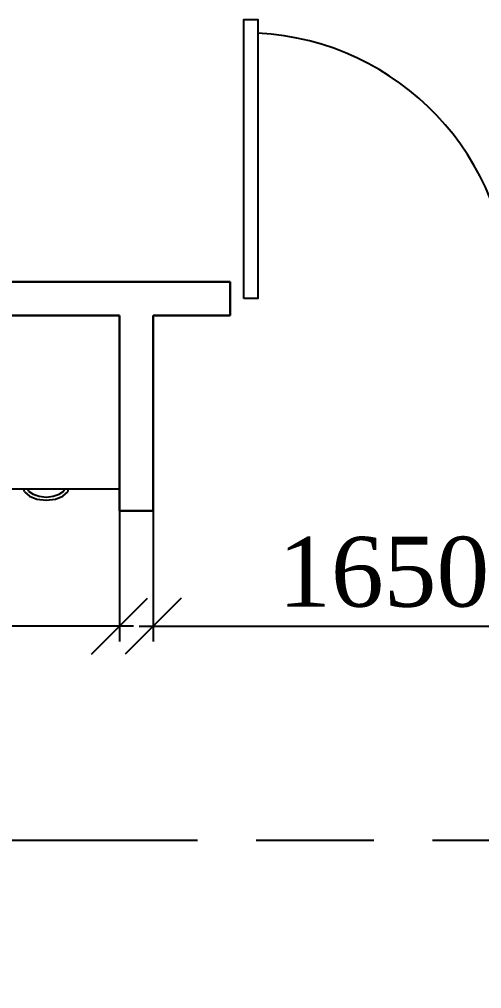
# Model space of a CAD drawing. Header units: inches. Extents: x 2870606 to 3671143, y -733551 to -473558.
# Drawn here: x 3564016 to 3565669, y -512954 to -509483 of the extents above; entities that cross this region are included whole.
import ezdxf

# ---------------------------------------------------------------- set-up
doc = ezdxf.new("R2010")
doc.units = ezdxf.units.IN
doc.header["$MEASUREMENT"] = 0
doc.linetypes.add('ACAD_ISO08W100', pattern=[36, 24, -3, 6, -3])
doc.styles.add('J~stule', font='dutch.ttf')
doc.dimstyles.new('J~style', dxfattribs={"dimscale": 100, "dimtxt": 2.5, "dimasz": 2, "dimexe": 0.55, "dimexo": 0.725, "dimtad": 1, "dimdec": 0, "dimdsep": 46, "dimtxsty": 'J~stule', "dimblk": 'OBLIQUE', "dimcen": 2, "dimdle": 0.5, "dimadec": 0, "dimazin": 0, "dimtfac": 1, "dimtdec": 0, "dimtmove": 0, "dimatfit": 3, "dimfxl": 1, "dimarcsym": 0})

# ---------------------------------------------------------------- blocks, each defined once
blk = doc.blocks.new('fgdgf')
for p, q in [((830048.4, 158583.2, -1288.5), (830048.4, 157961.3, -1288.5)), ((830048.4, 157961.3, -1288.5), (831181.1, 157961.3, -1288.5)), ((830233.6, 157950.9, -1288.5), (830230.9, 157961.3, -1288.5)), ((830250.7, 157935.7, -1288.5), (830233.6, 157950.9, -1288.5)), ((830248.2, 157954.2, -1288.5), (830244.6, 157961.3, -1288.5)), ((830263.8, 157942.8, -1288.5), (830248.2, 157954.2, -1288.5)), ((830373.5, 157954.2, -1288.5), (830357.8, 157942.8, -1288.5)), ((830388.1, 157950.9, -1288.5), (830370.9, 157935.7, -1288.5)), ((830377.1, 157961.3, -1288.5), (830373.5, 157954.2, -1288.5)), ((830388.1, 157950.9, -1288.5), (830390.7, 157961.3, -1288.5)), ((830278, 157925.4, -1288.5), (830250.7, 157935.7, -1288.5)), ((830285.7, 157935.5, -1288.5), (830263.8, 157942.8, -1288.5)), ((830310.8, 157921.7, -1288.5), (830278, 157925.4, -1288.5)), ((830310.8, 157932.9, -1288.5), (830285.7, 157935.5, -1288.5)), ((830335.9, 157935.5, -1288.5), (830310.8, 157932.9, -1288.5)), ((830343.7, 157925.4, -1288.5), (830310.8, 157921.7, -1288.5)), ((830357.8, 157942.8, -1288.5), (830335.9, 157935.5, -1288.5)), ((830370.9, 157935.7, -1288.5), (830343.7, 157925.4, -1288.5))]:
    blk.add_line(p, q)
blk = doc.blocks.new('_Oblique')
at = {"color": 0, "linetype": 'ByBlock', "lineweight": -2}
blk.add_line((-0.5, -0.5), (0.5, 0.5), dxfattribs=at)
blk = doc.blocks.new('*D837')
at = {"color": 0, "lineweight": -2, "transparency": 16777216}
for p, q in [((3564493.7, -511191), (3564493.7, -511710.6)), ((3566143.7, -511195), (3566143.7, -511710.6)), ((3564443.7, -511655.6), (3566193.7, -511655.6))]:
    blk.add_line(p, q, dxfattribs=at)
at = {"layer": 'Defpoints', "color": 0, "lineweight": 35, "transparency": 16777216}
for p in [(3564493.7, -511118.5, 94.1), (3566143.7, -511122.5, -41.6), (3566143.7, -511655.6)]:
    blk.add_point(p, dxfattribs=at)
at = {"color": 0, "lineweight": -2, "transparency": 16777216, "xscale": 200, "yscale": 200, "zscale": 200, "rotation": 180}
blk.add_blockref('_Oblique', (3564493.7, -511655.6), dxfattribs=at)
at = {"color": 0, "lineweight": -2, "transparency": 16777216, "xscale": 200, "yscale": 200, "zscale": 200}
blk.add_blockref('_Oblique', (3566143.7, -511655.6), dxfattribs=at)
at = {"color": 0, "transparency": 16777216, "insert": (3565318.7, -511462.9), "char_height": 250, "attachment_point": 5, "style": 'J~stule'}
blk.add_mtext('1650', dxfattribs=at)
blk = doc.blocks.new('*D838')
at = {"color": 0, "lineweight": -2, "transparency": 16777216}
for p, q in [((3562143.7, -511144.4), (3562143.7, -511710.6)), ((3564373.7, -511144.4), (3564373.7, -511710.6)), ((3564423.7, -511655.6), (3562093.7, -511655.6))]:
    blk.add_line(p, q, dxfattribs=at)
at = {"layer": 'Defpoints', "color": 0, "lineweight": 35, "transparency": 16777216}
for p in [(3562143.7, -511071.9), (3564373.7, -511071.9), (3562143.7, -511655.6)]:
    blk.add_point(p, dxfattribs=at)
at = {"color": 0, "lineweight": -2, "transparency": 16777216, "xscale": 200, "yscale": 200, "zscale": 200, "rotation": 180}
blk.add_blockref('_Oblique', (3562143.7, -511655.6), dxfattribs=at)
at = {"color": 0, "lineweight": -2, "transparency": 16777216, "xscale": 200, "yscale": 200, "zscale": 200}
blk.add_blockref('_Oblique', (3564373.7, -511655.6), dxfattribs=at)
at = {"color": 0, "transparency": 16777216, "insert": (3563258.7, -511465.6), "char_height": 250, "attachment_point": 5, "style": 'J~stule'}
blk.add_mtext('2230', dxfattribs=at)

msp = doc.modelspace()

# ---------------------------------------------------------------- linework, layer by layer
at = {"lineweight": 30}
msp.add_line((3564768.87, -510423.13, 76.49), (3564768.87, -510543.13, 76.49), dxfattribs=at)
at = {"color": 252, "linetype": 'ACAD_ISO08W100', "ltscale": 70}
msp.add_line((3587332.87, -512423.13), (3525281.82, -512423.13), dxfattribs=at)
at = {"elevation": 58.88}
msp.add_lwpolyline([(3564818.87, -510483.13), (3564818.87, -509483.13), (3564868.87, -509483.13), (3564868.87, -510483.13)], close=True, dxfattribs=at)
at = {"lineweight": 30}
for points in [[(3564373.68, -510543.13), (3562143.68, -510543.13), (3562143.68, -518223.13), (3561743.68, -518623.13), (3561743.68, -510423.13), (3564768.87, -510423.13)], [(3564768.87, -510543.13), (3564493.68, -510543.13)]]:
    msp.add_lwpolyline(points, dxfattribs=at)
at = {"lineweight": 30, "elevation": 94.1}
msp.add_lwpolyline([(3564373.68, -510543.13), (3564373.68, -511243.13), (3564493.68, -511243.13), (3564493.68, -510543.13)], dxfattribs=at)
msp.add_arc((3564820.47, -510479.79, -41.26), 948.4, 359.79803, 87.07504)

# ---------------------------------------------------------------- block references
at = {"xscale": -1}
msp.add_blockref('fgdgf', (4394422.05, -669126.33, 1288.5), dxfattribs=at)

# ---------------------------------------------------------------- dimensions: what is measured, and where the dimension line sits
for base, p1, p2, picture, middle in [((3562143.68, -511655.64), (3564373.68, -511071.92), (3562143.68, -511071.92), '*D838', (3563258.68, -511465.63)), ((3566143.68, -511655.64), (3564493.68, -511118.47, 94.1), (3566143.68, -511122.51, -41.65), '*D837', (3565318.68, -511462.94))]:
    dim = msp.add_linear_dim(base=base, p1=p1, p2=p2, dimstyle='J~style', override={"dimdec": 1, "dimtdec": 1})
    dim.commit()
    dim.dimension.update_dxf_attribs({"geometry": picture, "text_midpoint": middle})

doc.saveas('drawing.dxf')
